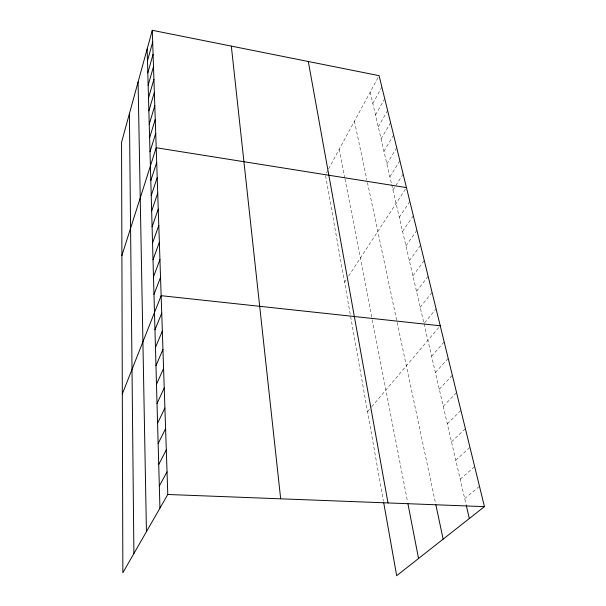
<?xml version="1.0" encoding="UTF-8"?>
<svg xmlns="http://www.w3.org/2000/svg" width="606" height="606" viewBox="0 0 606 606"><rect width="100%" height="100%" fill="white"/><g stroke="black" fill="none" stroke-linecap="round" stroke-linejoin="round"><path stroke-width="0.45" stroke-dasharray="3.03 2.27" d="M326.339 173.074L328.141 169.741M328.588 168.915L379.091 75.659M372.819 103.444L381.871 87.037M375.515 115.019L384.712 98.664M378.265 126.843L387.613 110.534M381.076 138.925L390.582 122.677M383.946 151.273L393.612 135.085M386.878 163.893L396.718 147.766M389.878 176.793L399.892 160.741M392.946 189.981L403.134 174.02M344.549 282.29L346.087 279.927M348.662 275.995L406.452 187.602M399.286 217.274L409.853 201.51M402.573 231.401L413.33 215.744M405.937 245.862L416.898 230.325M409.376 260.663L420.549 245.263M412.906 275.828L424.291 260.565M416.519 291.365L428.124 276.26M420.216 307.287L432.055 292.342M424.586 322.9L436.093 308.848M367.539 411.686L371.114 407.452M371.713 406.747L440.229 325.778M431.601 356.245L444.168 341.875M435.388 372.531L448.198 358.373M439.274 389.219L452.334 375.281M443.244 406.323L456.568 392.62M447.319 423.852L460.916 410.398M451.5 441.819L465.378 428.647M455.788 460.257L469.953 447.372M460.189 479.179L474.657 466.605M464.704 498.594L479.482 486.353M370.183 92.104L391.514 183.823M391.718 184.701L423.806 322.695M424.011 323.604L466.173 504.934M354.427 121.208L366.872 179.846M367.441 182.52L396.945 321.513M397.142 322.437L435.623 503.707M339.239 149.243L344.814 178.012M344.988 178.906L372.129 318.976M372.304 319.885L407.588 501.957M325.596 175.657L383.431 501.109"/><path stroke-width="0.91" d="M152.28 30.3L121.556 142.266L122.859 572.746L167.786 494.481L152.28 30.3L379.091 75.659L484.444 506.639L396.68 575.7L383.757 502.942M147.47 60.842L152.674 42.14M147.811 72.932L153.083 54.26M148.152 85.294L153.492 66.66M148.508 97.952L153.916 79.363M148.864 110.913L154.356 92.377M149.235 124.185L154.803 105.709M149.614 137.774L155.257 119.374M150 151.705L155.727 133.381M121.904 255.52L156.204 147.743L406.452 187.602M150.811 180.618L156.696 162.484M151.227 195.632L157.204 177.603M151.659 211.032L157.719 193.132M152.098 226.833L158.249 209.078M152.545 243.067L158.802 225.455M153.015 259.732L159.363 242.279M153.492 276.851L159.939 259.58M153.977 294.448L160.537 277.381M122.321 393.908L161.143 295.683L440.229 325.778M154.962 329.77L161.726 313.143M155.454 347.473L162.325 331.073M155.962 365.645L162.946 349.51M156.484 384.325L163.575 368.463M157.022 403.528L164.226 387.961M157.568 423.268L164.9 408.027M158.136 443.577L165.589 428.684M158.719 464.476L166.302 449.955M159.317 485.997L167.029 471.885M167.786 494.481L484.444 506.639M466.385 505.843L469.339 518.524M435.812 504.609L443.145 539.135M407.936 503.783L418.541 558.497M308.31 61.509L388.007 502.935M231.318 46.109L280.676 498.814M147.144 49.033L159.939 508.154M138.085 82.037L146.44 531.667M129.411 113.655L133.896 553.52"/></g></svg>
